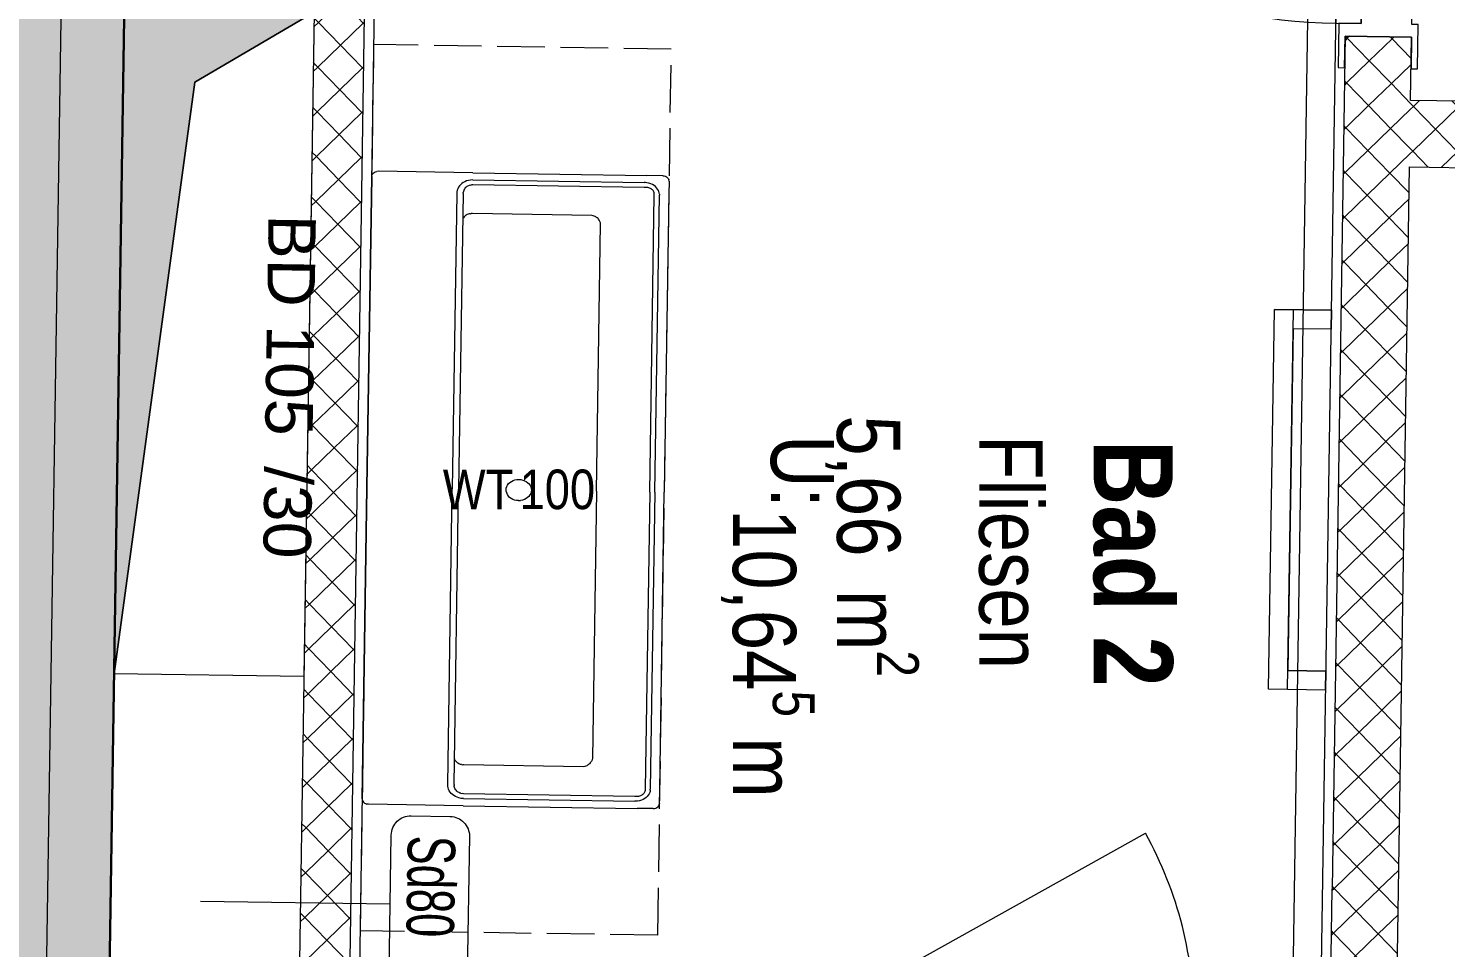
# Model space of a CAD drawing. Header units: metres. Extents: x -16782 to 57285, y -22997 to 18599.
# Drawn here: x -3548 to -1307, y -2298 to -846 of the extents above; entities that cross this region are included whole.
import ezdxf
from ezdxf.enums import TextEntityAlignment as Align

# ---------------------------------------------------------------- set-up
doc = ezdxf.new("R2010")
doc.units = ezdxf.units.M
doc.header["$MEASUREMENT"] = 0
doc.linetypes.add('Strichlinie eng', pattern=[0.1, 0.075, -0.025])
for name, color, linetype in [('11__100 Achsraster', 7, 'Continuous'), ('120 Wand Innen tragend', 7, 'Continuous'), ('130 Wand Innen', 7, 'Continuous'), ('510 Moeblierung', 7, 'Continuous'), ('540 Sanitaer Fliesenlinie', 7, 'Continuous'), ('540 Sanitaer Text', 7, 'Continuous'), ('540 Sanitaereinrichtung', 7, 'Continuous'), ('810 Raumstempel', 7, 'Continuous'), ('870 Deckendurchbruchsymbol', 7, 'Continuous'), ('936 Beschriftung Aufbauten', 7, 'Continuous'), ('Neubau_130 Wand Innen', 7, 'Continuous')]:
    doc.layers.add(name, color=color, linetype=linetype)
doc.styles.add('ERSTELLTER_STIL_1', font='ARIALN.TTF')
doc.styles.add('ERSTELLTER_STIL_2', font='arial.ttf')
doc.styles.add('ERSTELLTER_STIL_3', font='ARIALNB.TTF')
doc.styles.add('ERSTELLTER_STIL_4', font='arialbd.ttf')
doc.styles.add('ERSTELLTER_STIL_7', font='ARIALN.TTF', dxfattribs={"width": 0.8})
doc.linetypes.add('Grenze Bezirk', pattern='A,0,[2,22HAUS116_408 STG1 _ 1.Stock_IndexB_2026-08-161.Shx,S=0.001587,R=0,X=0,Y=0],-0.25,0', length=0.25)
pattern_1 = [(224.1212, (0, 0), (-0.03480892, 0.03589344), [0.05, 0]), (314.1212, (0, 0), (0.03589344, 0.03480892), [0.05, 0])]
pattern_2 = [(314.1212, (0, 0), (0.03589344, 0.03480892), [0.05, 0]), (44.1212, (0, 0), (-0.03480892, 0.03589344), [0.05, 0])]

# ---------------------------------------------------------------- blocks, each defined once
blk = doc.blocks.new('Heizkörper 3 27_6')
at = {"layer": '540 Sanitaereinrichtung', "color": 7, "linetype": 'Continuous', "lineweight": 13}
for p, q in [((0, 0.09), (0, 0)), ((0, 0.09), (0.03, 0.09)), ((0.03, 0.09), (0.03, 0.03)), ((0.57, 0.09), (0.57, 0.03)), ((0.57, 0.09), (0.6, 0.09)), ((0.6, 0.09), (0.6, 0)), ((0, 0.03), (0.6, 0.03)), ((0, 0), (0.6, 0))]:
    blk.add_line(p, q, dxfattribs=at)
at = {"layer": '540 Sanitaereinrichtung', "color": 7, "linetype": 'Continuous', "lineweight": 13, "flags": 128}
blk.add_lwpolyline([(0, 0.09), (0, 0), (0.6, 0), (0.6, 0.09), (0.57, 0.09), (0.57, 0.03), (0.03, 0.03), (0.03, 0.09)], close=True, dxfattribs=at)
blk = doc.blocks.new('Unterschrank Mehrfach-Schublade 24[148]_1', base_point=(-6.5465, 9.4943))
at = {"layer": '510 Moeblierung', "color": 253, "linetype": 'Strichlinie eng', "lineweight": 9, "true_color": 0x9f9f9f}
for p, q in [((-7.0164, 9.5015), (-6.995, 10.9014)), ((-6.525, 10.8942), (-6.995, 10.9014)), ((-6.5465, 9.4943), (-6.525, 10.8942)), ((-6.5465, 9.4943), (-7.0164, 9.5015))]:
    blk.add_line(p, q, dxfattribs=at)
blk = doc.blocks.new('Bad 2_025_26_1', base_point=(-6.1917, 10.1003))
at = {"layer": '810 Raumstempel', "color": 7, "lineweight": 13, "char_height": 0.1, "attachment_point": 1, "rotation": 270, "style": 'ERSTELLTER_STIL_1'}
for s, insert in [('\\A1;{\\pql;\\pt0,0.05;\\fArial Narrow|b0|i0|c0|p0;\\W1.000000;5,66\\fArial Narrow|b0|i0|c0|p0;\\W1.000000;\\A1{\\H.66x;\\S^  ;}\\fArial Narrow|b0|i0|c0|p0;\\W1.000000; m\\fArial Narrow|b0|i0|c0|p0;\\W1.000000;\\A1{\\H.66x;\\S2^  ;}}', (-6.1338, 10.3157)), ('\\A1;{\\pql;\\pt0,0.05;\\fArial Narrow|b0|i0|c0|p0;\\W1.000000;10,64\\fArial Narrow|b0|i0|c0|p0;\\W1.000000;\\A1{\\H.66x;\\S5^  ;}\\fArial Narrow|b0|i0|c0|p0;\\W1.000000; m\\fArial Narrow|b0|i0|c0|p0;\\W1.000000;\\A1{\\H.66x;\\S^  ;}}', (-6.2985, 10.1678))]:
    blk.add_mtext(s, dxfattribs=dict(at, insert=insert))
at = {"layer": '810 Raumstempel', "color": 7, "lineweight": 13}
for tag, height, style, p in [('DUMMY_892', 0.1, 'ERSTELLTER_STIL_1', (-6.1029, 10.3157)), ('DUMMY_891', 0.1, 'ERSTELLTER_STIL_1', (-5.9382, 10.3157)), ('perimeterCode', 0.1, 'ERSTELLTER_STIL_1', (-6.2676, 10.2844)), ('stFloorCovering', 0.1, 'ERSTELLTER_STIL_1', (-5.9382, 10.2844)), ('ROOM_NAME', 0.125, 'ERSTELLTER_STIL_3', (-5.7323, 10.277)), ('DUMMY_890', 0.125, 'ERSTELLTER_STIL_3', (-5.7323, 9.9217))]:
    blk.add_attdef(tag, text='', height=height, rotation=270, dxfattribs=dict(at, style=style)).set_placement(p, align=Align.TOP_LEFT)
blk = doc.blocks.new('Wand_36_1', base_point=(-7.453, 13.3458))
at = {"layer": '120 Wand Innen tragend', "linetype": 'Continuous', "lineweight": 0, "true_color": 0x000000}
h = blk.add_hatch(dxfattribs=at)
h.set_pattern_fill('BETON__BEWEHRT_SN46_0001', color=18, style=0, pattern_type=2)
h.set_pattern_definition([(45, (0, 0), (-0.04596194, 0.04596194), [0.0195, -0.013]), (45, (-0.02298, 0.02298), (-0.04596194, 0.04596194), [0.065, 0])])
h.paths.add_polyline_path([(-7.5054, 13.2466), (-7.5555, 13.1823), (-7.7572, 0.0305), (-7.5572, 0.0305), (-7.3545, 13.2442)])
at = {"layer": '120 Wand Innen tragend', "color": 7, "linetype": 'Continuous', "lineweight": 30, "flags": 128}
blk.add_lwpolyline([(-7.5572, 0.0305), (-7.3545, 13.2442)], dxfattribs=at)
blk = doc.blocks.new('Zargentür 1-Fl 27_7')
at = {"layer": 'Neubau_130 Wand Innen', "color": 7, "linetype": 'Continuous', "lineweight": 13}
for p, q in [((0.47, 0.015), (0.47, 0.955)), ((-0.47, 0.01), (-0.54, 0.01)), ((-0.54, 0.01), (-0.54, 0)), ((-0.54, 0), (-0.49, 0)), ((-0.49, 0), (-0.49, -0.105)), ((-0.49, 0), (-0.49, -0.105)), ((-0.49, 0), (-0.49, -0.105)), ((-0.47, 0.015), (-0.47, -0.025)), ((0.47, 0.015), (-0.47, 0.015)), ((-0.47, -0.025), (-0.47, 0.01)), ((0.47, -0.025), (0.47, 0.015)), ((0.47, -0.025), (0.47, 0.01)), ((0.47, 0.01), (0.54, 0.01)), ((0.54, 0), (0.49, 0)), ((0.49, 0), (0.49, -0.105)), ((0.49, 0), (0.49, -0.105)), ((0.49, 0), (0.49, -0.105)), ((0.54, 0.01), (0.54, 0)), ((-0.45, -0.025), (-0.47, -0.025)), ((-0.47, -0.025), (0.47, -0.025)), ((-0.45, -0.105), (-0.45, -0.025)), ((0.45, -0.105), (0.45, -0.025)), ((0.45, -0.025), (0.47, -0.025)), ((-0.49, -0.105), (-0.54, -0.105)), ((-0.54, -0.105), (-0.54, -0.115)), ((-0.47, -0.115), (-0.47, -0.105)), ((-0.47, -0.105), (-0.45, -0.105)), ((0.47, -0.105), (0.45, -0.105)), ((0.47, -0.115), (0.47, -0.105)), ((0.49, -0.105), (0.54, -0.105)), ((0.54, -0.105), (0.54, -0.115)), ((-0.54, -0.115), (-0.47, -0.115)), ((0.54, -0.115), (0.47, -0.115))]:
    blk.add_line(p, q, dxfattribs=at)
blk.add_arc((0.47, 0.015), 0.94, 90, 180, dxfattribs=at)
blk = doc.blocks.new('T Marker AUT 27_4')
at = {"layer": 'Neubau_130 Wand Innen', "color": 7, "linetype": 'Continuous', "lineweight": 13}
blk.add_line((0, 0.4882), (0, -0.155), dxfattribs=at)
at = {"layer": 'Neubau_130 Wand Innen', "color": 7, "lineweight": 13, "style": 'ERSTELLTER_STIL_1'}
for tag, height, rotation, p in [('AC_WIDO_ID', 0.075, 90.8788, (0.0534, 0.5159)), ('widthPrefix1st20_0', 0.075, 90, (-0.0029, 0.148)), ('widthPrefix1st20_1', 0.075, 90, (0.13, 0.148)), ('DUMMY_269', 0.05, 90, (0.08, 0.3808)), ('DUMMY_268', 0.05, 90, (-0.0529, 0.3325))]:
    blk.add_attdef(tag, text='', height=height, rotation=rotation, dxfattribs=at).set_placement(p, align=Align.BOTTOM_LEFT)
blk = doc.blocks.new('Wand_58_1', base_point=(-4.1317, 10.7945))
at = {"layer": 'Neubau_130 Wand Innen', "linetype": 'Continuous', "lineweight": 13, "true_color": 0xa7a7a7}
h = blk.add_hatch(dxfattribs=at)
h.set_pattern_fill('GIPSKARTONWAND_0001', color=253, style=0, pattern_type=2)
h.set_pattern_definition(pattern_1)
h.paths.add_polyline_path([(-5.3565, 10.8133), (-5.3582, 10.7083), (-5.2332, 10.7064), (-5.2316, 10.8114)])
h = blk.add_hatch(dxfattribs=at)
h.set_pattern_fill('GIPSKARTONWAND_0001', color=253, style=0, pattern_type=2)
h.set_pattern_definition(pattern_1)
h.paths.add_polyline_path([(-4.2517, 10.7964), (-4.2533, 10.6914), (-4.1333, 10.6895), (-4.1317, 10.7945)])
at = {"layer": 'Neubau_130 Wand Innen', "color": 7, "linetype": 'Continuous', "lineweight": 13}
for p, q in [((-5.2332, 10.7064), (-5.2316, 10.8114)), ((-4.2533, 10.6914), (-4.2517, 10.7964))]:
    blk.add_line(p, q, dxfattribs=at)
at = {"layer": 'Neubau_130 Wand Innen', "color": 7, "linetype": 'Continuous', "lineweight": 13, "flags": 128}
for points in [[(-5.2316, 10.8114), (-5.3565, 10.8133)], [(-4.1317, 10.7945), (-4.2517, 10.7964)], [(-5.3582, 10.7083), (-5.2332, 10.7064)], [(-4.2533, 10.6914), (-4.1333, 10.6895)]]:
    blk.add_lwpolyline(points, dxfattribs=at)
at = {"layer": 'Neubau_130 Wand Innen', "color": 7, "lineweight": 13}
ref = blk.add_blockref('T Marker AUT 27_4', (-4.7432, 10.6989), dxfattribs=dict(at, rotation=179.1211930973006))
ref.add_attrib('widthPrefix1st20', 'DL90', dxfattribs={"color": 7, "lineweight": 13, "height": 0.075, "rotation": 269.1212, "style": 'ERSTELLTER_STIL_1'}).set_placement((-4.7422, 10.5968), align=Align.BOTTOM_LEFT)
ref.add_attrib('widthPrefix1st20_1', 'DL210', dxfattribs={"color": 7, "lineweight": 13, "height": 0.075, "rotation": 269.1212, "style": 'ERSTELLTER_STIL_1'}).set_placement((-4.8751, 10.5989), align=Align.BOTTOM_LEFT)
ref.add_attrib('AC_WIDO_ID', 'GL', dxfattribs={"color": 7, "lineweight": 13, "height": 0.075, "rotation": 270, "style": 'ERSTELLTER_STIL_1'}).set_placement((-4.8042, 10.2299), align=Align.BOTTOM_LEFT)
at = {"layer": 'Neubau_130 Wand Innen', "color": 7, "linetype": 'Continuous', "lineweight": 13, "rotation": 179.1211930973006}
blk.add_blockref('Zargentür 1-Fl 27_7', (-4.7432, 10.6989), dxfattribs=at)
blk = doc.blocks.new('Wand_71_1', base_point=(-7.0896, 10.9528))
at = {"layer": '130 Wand Innen', "linetype": 'Continuous', "lineweight": 13, "true_color": 0xa7a7a7}
h = blk.add_hatch(dxfattribs=at)
h.set_pattern_fill('GIPSKARTONWAND_0001', color=253, style=0, pattern_type=2)
h.set_pattern_definition(pattern_2)
h.paths.add_polyline_path([(-7.0886, 11.0178), (-7.0896, 10.9528), (-7.0086, 11.0166)])
h = blk.add_hatch(dxfattribs=at)
h.set_pattern_fill('GIPSKARTONWAND_0001', color=253, style=0, pattern_type=2)
h.set_pattern_definition(pattern_2)
h.paths.add_polyline_path([(-7.0896, 10.9528), (-7.0096, 10.9516), (-7.0086, 11.0166)])
h = blk.add_hatch(dxfattribs=at)
h.set_pattern_fill('GIPSKARTONWAND_0001', color=253, style=0, pattern_type=2)
h.set_pattern_definition(pattern_2)
h.paths.add_polyline_path([(-7.0326, 9.4518), (-7.0096, 10.9516), (-7.0896, 10.9528), (-7.1126, 9.453)])
h = blk.add_hatch(dxfattribs=at)
h.set_pattern_fill('GIPSKARTONWAND_0001', color=253, style=0, pattern_type=2)
h.set_pattern_definition(pattern_2)
h.paths.add_polyline_path([(-7.1136, 9.388), (-7.0336, 9.3868), (-7.1126, 9.453)])
h = blk.add_hatch(dxfattribs=at)
h.set_pattern_fill('GIPSKARTONWAND_0001', color=253, style=0, pattern_type=2)
h.set_pattern_definition(pattern_2)
h.paths.add_polyline_path([(-7.0326, 9.4518), (-7.1126, 9.453), (-7.0336, 9.3868)])
at = {"layer": '130 Wand Innen', "color": 7, "linetype": 'Continuous', "lineweight": 13, "flags": 128}
for points in [[(-7.0086, 11.0166), (-7.0886, 11.0178)], [(-7.0336, 9.3868), (-7.0086, 11.0166)], [(-7.0896, 10.9528), (-7.1126, 9.453)], [(-7.0336, 9.3868), (-7.1136, 9.388)]]:
    blk.add_lwpolyline(points, dxfattribs=at)
blk = doc.blocks.new('Wand_140_1', base_point=(-5.4957, 8.5866))
at = {"layer": '130 Wand Innen', "linetype": 'Continuous', "lineweight": 13, "true_color": 0xa7a7a7}
h = blk.add_hatch(dxfattribs=at)
h.set_pattern_fill('GIPSKARTONWAND_0001', color=253, style=0, pattern_type=2)
h.set_pattern_definition([(134.1212, (0, 0), (0.03589344, 0.03480892), [0.05, 0]), (224.1212, (0, 0), (-0.03480892, 0.03589344), [0.05, 0])])
h.paths.add_polyline_path([(-5.3907, 8.585), (-5.3757, 9.5664), (-5.4807, 9.568), (-5.4957, 8.5866)])
at = {"layer": '130 Wand Innen', "color": 7, "linetype": 'Continuous', "lineweight": 13, "flags": 128}
for points in [[(-5.4807, 9.568), (-5.4957, 8.5866)], [(-5.3907, 8.585), (-5.3757, 9.5664)]]:
    blk.add_lwpolyline(points, dxfattribs=at)
blk = doc.blocks.new('Zargentür 1-Fl 27_18')
at = {"layer": 'Neubau_130 Wand Innen', "color": 7, "linetype": 'Continuous', "lineweight": 13}
for p, q in [((0.42, 0.015), (0.42, 0.855)), ((-0.42, 0.01), (-0.49, 0.01)), ((-0.49, 0.01), (-0.49, 0)), ((-0.49, 0), (-0.44, 0)), ((-0.44, 0), (-0.44, -0.105)), ((-0.44, -0.105), (-0.44, 0)), ((-0.44, -0.105), (-0.44, 0)), ((-0.42, 0.015), (-0.42, -0.025)), ((0.42, 0.015), (-0.42, 0.015)), ((-0.42, -0.025), (-0.42, 0.01)), ((0.42, -0.025), (0.42, 0.015)), ((0.42, -0.025), (0.42, 0.01)), ((0.42, 0.01), (0.49, 0.01)), ((0.49, 0), (0.44, 0)), ((0.44, 0), (0.44, -0.105)), ((0.44, -0.105), (0.44, 0)), ((0.44, -0.105), (0.44, 0)), ((0.49, 0.01), (0.49, 0)), ((-0.4, -0.025), (-0.42, -0.025)), ((-0.42, -0.025), (0.42, -0.025)), ((-0.4, -0.105), (-0.4, -0.025)), ((0.4, -0.105), (0.4, -0.025)), ((0.4, -0.025), (0.42, -0.025)), ((-0.44, -0.105), (-0.49, -0.105)), ((-0.49, -0.105), (-0.49, -0.115)), ((-0.42, -0.115), (-0.42, -0.105)), ((-0.42, -0.105), (-0.4, -0.105)), ((0.42, -0.105), (0.4, -0.105)), ((0.42, -0.115), (0.42, -0.105)), ((0.44, -0.105), (0.49, -0.105)), ((0.49, -0.105), (0.49, -0.115)), ((-0.49, -0.115), (-0.42, -0.115)), ((0.49, -0.115), (0.42, -0.115))]:
    blk.add_line(p, q, dxfattribs=at)
blk.add_arc((0.42, 0.015), 0.84, 90, 180, dxfattribs=at)
blk = doc.blocks.new('Wand_141_1', base_point=(-5.4807, 9.568))
at = {"layer": '130 Wand Innen', "linetype": 'Continuous', "lineweight": 13, "true_color": 0xa7a7a7}
h = blk.add_hatch(dxfattribs=at)
h.set_pattern_fill('GIPSKARTONWAND_0001', color=253, style=0, pattern_type=2)
h.set_pattern_definition([(134.1212, (0, 0), (0.03589344, 0.03480892), [0.05, 0]), (224.1212, (0, 0), (-0.03480892, 0.03589344), [0.05, 0])])
h.paths.add_polyline_path([(-5.4807, 9.568), (-5.3757, 9.5664), (-5.355, 10.9133), (-5.46, 10.9149)])
at = {"layer": '130 Wand Innen', "color": 7, "linetype": 'Continuous', "lineweight": 13}
blk.add_line((-5.355, 10.9133), (-5.46, 10.9149), dxfattribs=at)
at = {"layer": '130 Wand Innen', "color": 7, "linetype": 'Continuous', "lineweight": 13, "flags": 128}
for points in [[(-5.46, 10.9149), (-5.4807, 9.568)], [(-5.3565, 10.8133), (-5.355, 10.9133)], [(-5.3757, 9.5664), (-5.3582, 10.7083)]]:
    blk.add_lwpolyline(points, dxfattribs=at)
at = {"layer": 'Neubau_130 Wand Innen', "color": 7, "linetype": 'Continuous', "lineweight": 13, "rotation": 89.12119309730066}
blk.add_blockref('Zargentür 1-Fl 27_18', (-5.4533, 11.3549), dxfattribs=at)
blk = doc.blocks.new('Dusche variabel Glorit 2021_7')
at = {"layer": '540 Sanitaereinrichtung', "color": 7, "linetype": 'Continuous', "lineweight": 25}
for p, q in [((0, 0), (0.9, 0)), ((0, -1.67), (0, 0)), ((0.9, -0.864), (0.9, 0)), ((0.9, -1.67), (0.9, -1.47)), ((0, -1.67), (0.9, -1.67))]:
    blk.add_line(p, q, dxfattribs=at)
at = {"layer": '540 Sanitaereinrichtung', "color": 7, "linetype": 'Continuous', "lineweight": 13}
for p, q in [((0.1, -0.04), (0.8, -0.04)), ((0.1, -0.1), (0.1, -0.04)), ((0.8, -0.04), (0.8, -0.1)), ((0.8, -0.1), (0.1, -0.1)), ((0.9, -0.864), (1.203, -1.3888))]:
    blk.add_line(p, q, dxfattribs=at)
at = {"layer": '540 Sanitaereinrichtung', "color": 7, "linetype": 'Strichlinie eng', "lineweight": 13}
for p, q in [((0.255, -0.14), (0.645, -0.14)), ((0.255, -0.33), (0.255, -0.14)), ((0.645, -0.14), (0.645, -0.33)), ((0.645, -0.33), (0.255, -0.33))]:
    blk.add_line(p, q, dxfattribs=at)
at = {"layer": '540 Sanitaereinrichtung', "color": 7, "linetype": 'Continuous', "lineweight": 13}
blk.add_arc((0.9, -0.864), 0.606, 270, 300, dxfattribs=at)
blk = doc.blocks.new('Etikett_23_1', base_point=(-6.7712, 10.1978))
at = {"layer": '540 Sanitaer Text', "color": 7, "lineweight": 13, "insert": (-6.7649, 10.23), "char_height": 0.0625, "attachment_point": 1, "style": 'ERSTELLTER_STIL_1'}
blk.add_mtext('\\A1;{\\pql;\\pt0,1;\\fArial Narrow|b0|i0|c0|p0;\\W1.000000;100\\fArial Narrow|b0|i0|c0|p0;\\W1.000000;\\A1{\\H.66x;\\S^  ;}\\fArial Narrow|b0|i0|c0|p0;\\W1.000000;\\fArial Narrow|b0|i0|c0|p0;\\W1.000000;\\A1{\\H.66x;\\S^  ;}\\fArial Narrow|b0|i0|c0|p0;\\W1.000000;\\fArial Narrow|b0|i0|c0|p0;\\W1.000000;\\fArial Narrow|b0|i0|c0|p0;\\W1.000000;\\fArial Narrow|b0|i0|c0|p0;\\W1.000000;\\fArial Narrow|b0|i0|c0|p0;\\W1.000000;\\fArial Narrow|b0|i0|c0|p0;\\W1.000000;\\fArial Narrow|b0|i0|c0|p0;\\W1.000000;\\A1{\\H.66x;\\S^  ;}\\fArial Narrow|b0|i0|c0|p0;\\W1.000000;\\fArial Narrow|b0|i0|c0|p0;\\W1.000000;\\A1{\\H.66x;\\S^  ;}\\fArial Narrow|b0|i0|c0|p0;\\W1.000000;\\fArial Narrow|b0|i0|c0|p0;\\W1.000000;\\fArial Narrow|b0|i0|c0|p0;\\W1.000000;\\fArial Narrow|b0|i0|c0|p0;\\W1.000000;\\fArial Narrow|b0|i0|c0|p0;\\W1.000000;\\fArial Narrow|b0|i0|c0|p0;\\W1.000000;\\fArial Narrow|b0|i0|c0|p0;\\W1.000000;\\A1{\\H.66x;\\S^  ;}\\fArial Narrow|b0|i0|c0|p0;\\W1.000000;\\fArial Narrow|b0|i0|c0|p0;\\W1.000000;\\A1{\\H.66x;\\S^  ;}\\fArial Narrow|b0|i0|c0|p0;\\W1.000000;\\fArial Narrow|b0|i0|c0|p0;\\W1.000000;\\fArial Narrow|b0|i0|c0|p0;\\W1.000000;\\fArial Narrow|b0|i0|c0|p0;\\W1.000000;\\fArial Narrow|b0|i0|c0|p0;\\W1.000000;\\fArial Narrow|b0|i0|c0|p0;\\W1.000000;\\fArial Narrow|b0|i0|c0|p0;\\W1.000000;\\A1{\\H.66x;\\S^  ;}\\fArial Narrow|b0|i0|c0|p0;\\W1.000000;\\fArial Narrow|b0|i0|c0|p0;\\W1.000000;\\A1{\\H.66x;\\S^  ;}\\fArial Narrow|b0|i0|c0|p0;\\W1.000000;\\fArial Narrow|b0|i0|c0|p0;\\W1.000000;\\fArial Narrow|b0|i0|c0|p0;\\W1.000000;\\fArial Narrow|b0|i0|c0|p0;\\W1.000000;\\fArial Narrow|b0|i0|c0|p0;\\W1.000000;\\fArial Narrow|b0|i0|c0|p0;\\W1.000000;\\fArial Narrow|b0|i0|c0|p0;\\W1.000000;\\A1{\\H.66x;\\S^  ;}\\fArial Narrow|b0|i0|c0|p0;\\W1.000000;\\fArial Narrow|b0|i0|c0|p0;\\W1.000000;\\A1{\\H.66x;\\S^  ;}\\fArial Narrow|b0|i0|c0|p0;\\W1.000000;\\fArial Narrow|b0|i0|c0|p0;\\W1.000000;\\fArial Narrow|b0|i0|c0|p0;\\W1.000000;\\fArial Narrow|b0|i0|c0|p0;\\W1.000000;\\fArial Narrow|b0|i0|c0|p0;\\W1.000000;\\fArial Narrow|b0|i0|c0|p0;\\W1.000000;\\fArial Narrow|b0|i0|c0|p0;\\W1.000000;\\A1{\\H.66x;\\S^  ;}\\fArial Narrow|b0|i0|c0|p0;\\W1.000000;}', dxfattribs=at)
at = {"layer": '540 Sanitaer Text', "color": 7, "lineweight": 13, "style": 'ERSTELLTER_STIL_1'}
blk.add_attdef('sDescriptionDimension', text='', height=0.0625, dxfattribs=at).set_placement((-6.8861, 10.2298), align=Align.TOP_LEFT)
blk = doc.blocks.new('Bodendurchbruch Symbol 27[235]_1', base_point=(-7.4057, 9.9075))
at = {"layer": '870 Deckendurchbruchsymbol', "linetype": 'Continuous', "lineweight": 13, "true_color": 0xd40000}
blk.add_hatch(color=12, dxfattribs=at).paths.add_polyline_path([(-7.4057, 9.9075), (-7.2779, 10.8423), (-7.0896, 10.9528), (-7.3896, 10.9574)])
at = {"layer": '870 Deckendurchbruchsymbol', "color": 12, "linetype": 'Continuous', "lineweight": 13, "true_color": 0xd40000, "flags": 128}
for points in [[(-7.4057, 9.9075), (-7.3896, 10.9574), (-7.0896, 10.9528), (-7.2779, 10.8423)], [(-7.2779, 10.8423), (-7.0896, 10.9528), (-7.1057, 9.9029), (-7.4057, 9.9075)]]:
    blk.add_lwpolyline(points, close=True, dxfattribs=at)
at = {"layer": '870 Deckendurchbruchsymbol', "color": 12, "lineweight": 13, "true_color": 0xcc0000, "insert": (-7.188, 10.3428), "char_height": 0.075, "attachment_point": 8, "rotation": 269.1212, "style": 'ERSTELLTER_STIL_2'}
blk.add_mtext('\\A1;{\\pqc;\\pt0;\\fArial|b0|i0|c0|p0;\\W1.000000;BD 105\\fArial|b0|i0|c0|p0;\\W1.000000;\\A1{\\H.66x;\\S^  ;}\\fArial|b0|i0|c0|p0;\\W1.000000; /30\\fArial|b0|i0|c0|p0;\\W1.000000;\\A1{\\H.66x;\\S^  ;}\\fArial|b0|i0|c0|p0;\\W1.000000;\\fArial|b0|i0|c0|p0;\\W1.000000;\\A1{\\H.66x;\\S^  ;}}', dxfattribs=at)
blk = doc.blocks.new('Standard-Rastermarker_10')
at = {"layer": '11__100 Achsraster', "color": 8, "linetype": 'Grenze Bezirk', "lineweight": 5}
blk.add_line((1, 0), (21.1271, 0), dxfattribs=at)
at = {"layer": '11__100 Achsraster', "color": 8, "lineweight": 5, "style": 'ERSTELLTER_STIL_4'}
blk.add_attdef('AC_MarkerText_1', text='', height=0.2, rotation=0.8788, dxfattribs=at).set_placement((22.3749, 0.1), align=Align.TOP_CENTER)
blk = doc.blocks.new('Standard-Rastermarker_19')
at = {"layer": '11__100 Achsraster', "color": 8, "linetype": 'Grenze Bezirk', "lineweight": 5}
blk.add_line((1, 0), (22.8216, 0), dxfattribs=at)
at = {"layer": '11__100 Achsraster', "color": 8, "lineweight": 5, "style": 'ERSTELLTER_STIL_4'}
blk.add_attdef('AC_MarkerText_1', text='', height=0.2, rotation=0.8788, dxfattribs=at).set_placement((24.0694, 0.1), align=Align.TOP_CENTER)
blk = doc.blocks.new('Villeroy_Boch-Memento_Washbasin-3D_9')
at = {"layer": '540 Sanitaereinrichtung', "color": 7, "linetype": 'Continuous', "lineweight": 13}
for p, q in [((-0.0004, 1.1889), (-0.0002, 1.1912)), ((-0.0004, 1.1889), (-0.0004, 0.5989)), ((-0.0003, 0.5989), (-0.0004, 1.1889)), ((-0.0002, 1.1912), (0.0006, 1.1933)), ((0.0006, 1.1933), (0.0018, 1.1952)), ((0.0018, 1.1952), (0.0033, 1.1968)), ((0.0033, 1.1968), (0.0052, 1.1979)), ((0.0052, 1.1979), (0.0074, 1.1987)), ((0.0096, 1.1989), (0.0074, 1.1987)), ((0.1596, 1.1989), (0.0096, 1.1989)), ((0.1596, 1.1989), (0.4346, 1.1989)), ((0.4596, 1.1989), (0.4346, 1.1989)), ((0.4596, 1.1989), (0.4618, 1.1987)), ((0.4618, 1.1987), (0.4639, 1.1979)), ((0.4639, 1.1979), (0.4658, 1.1968)), ((0.4658, 1.1968), (0.4674, 1.1952)), ((0.4674, 1.1952), (0.4686, 1.1933)), ((0.4686, 1.1933), (0.4693, 1.1912)), ((0.4696, 1.1889), (0.4693, 1.1912)), ((0.4696, 1.1889), (0.4696, 1.1639)), ((0.1352, 1.1653), (0.1347, 1.1623)), ((0.1361, 1.1682), (0.1352, 1.1653)), ((0.1372, 1.1709), (0.1361, 1.1682)), ((0.1386, 1.1735), (0.1372, 1.1709)), ((0.1403, 1.1759), (0.1386, 1.1735)), ((0.1423, 1.1781), (0.1403, 1.1759)), ((0.1445, 1.1801), (0.1423, 1.1781)), ((0.147, 1.1818), (0.1445, 1.1801)), ((0.1454, 1.1649), (0.145, 1.1631)), ((0.1461, 1.1667), (0.1454, 1.1649)), ((0.1469, 1.1684), (0.1461, 1.1667)), ((0.1478, 1.1699), (0.1469, 1.1684)), ((0.1497, 1.1832), (0.147, 1.1818)), ((0.149, 1.1714), (0.1478, 1.1699)), ((0.1503, 1.1727), (0.149, 1.1714)), ((0.1525, 1.1843), (0.1497, 1.1832)), ((0.1514, 1.1736), (0.1503, 1.1727)), ((0.1526, 1.1743), (0.1514, 1.1736)), ((0.156, 1.1851), (0.1525, 1.1843)), ((0.1539, 1.175), (0.1526, 1.1743)), ((0.1552, 1.1755), (0.1539, 1.175)), ((0.1552, 1.1755), (0.1573, 1.1761)), ((0.1595, 1.1853), (0.156, 1.1851)), ((0.1596, 1.1763), (0.1573, 1.1761)), ((0.1596, 1.1853), (0.1595, 1.1853)), ((0.1596, 1.1853), (0.4306, 1.1853)), ((0.4306, 1.1763), (0.1596, 1.1763)), ((0.4326, 1.1853), (0.4306, 1.1853)), ((0.4333, 1.1764), (0.4306, 1.1763)), ((0.4346, 1.185), (0.4326, 1.1853)), ((0.4343, 1.1764), (0.4333, 1.1764)), ((0.4361, 1.1761), (0.4343, 1.1764)), ((0.4379, 1.1843), (0.4346, 1.185)), ((0.4378, 1.1757), (0.4361, 1.1761)), ((0.4392, 1.1751), (0.4378, 1.1757)), ((0.4411, 1.1831), (0.4379, 1.1843)), ((0.4405, 1.1744), (0.4392, 1.1751)), ((0.4417, 1.1736), (0.4405, 1.1744)), ((0.4438, 1.1817), (0.4411, 1.1831)), ((0.4428, 1.1727), (0.4417, 1.1736)), ((0.4438, 1.1716), (0.4428, 1.1727)), ((0.4462, 1.1801), (0.4438, 1.1817)), ((0.4446, 1.1705), (0.4438, 1.1716)), ((0.4454, 1.1692), (0.4446, 1.1705)), ((0.4459, 1.1679), (0.4454, 1.1692)), ((0.4463, 1.1665), (0.4459, 1.1679)), ((0.4484, 1.1781), (0.4462, 1.1801)), ((0.4466, 1.165), (0.4463, 1.1665)), ((0.4467, 1.1633), (0.4466, 1.165)), ((0.4502, 1.1759), (0.4484, 1.1781)), ((0.4518, 1.1734), (0.4502, 1.1759)), ((0.4531, 1.1708), (0.4518, 1.1734)), ((0.4539, 1.1686), (0.4531, 1.1708)), ((0.4544, 1.1663), (0.4539, 1.1686)), ((0.4547, 1.1639), (0.4544, 1.1663)), ((0.1347, 1.1623), (0.1346, 1.1593)), ((0.1346, 1.1593), (0.1346, 0.5989)), ((0.1446, 1.1593), (0.1447, 1.1612)), ((0.1446, 1.1593), (0.1446, 0.5989)), ((0.145, 1.1631), (0.1447, 1.1612)), ((0.4466, 1.1619), (0.4467, 1.1633)), ((0.4466, 0.5989), (0.4466, 1.1619)), ((0.4547, 1.1639), (0.4548, 1.1619)), ((0.4548, 0.5989), (0.4548, 1.1619)), ((0.4696, 1.1639), (0.4696, 0.5989)), ((0.1529, 1.1202), (0.1515, 1.1195)), ((0.1544, 1.1208), (0.1529, 1.1202)), ((0.156, 1.1212), (0.1544, 1.1208)), ((0.156, 1.1212), (0.1578, 1.1215)), ((0.1596, 1.1216), (0.1578, 1.1215)), ((0.3486, 1.1216), (0.1596, 1.1216)), ((0.3505, 1.1211), (0.3486, 1.1216)), ((0.3524, 1.1203), (0.3505, 1.1211)), ((0.3537, 1.1196), (0.3524, 1.1203)), ((0.1447, 1.1098), (0.1446, 1.1086)), ((0.1449, 1.1111), (0.1447, 1.1098)), ((0.1452, 1.1123), (0.1449, 1.1111)), ((0.1458, 1.1135), (0.1452, 1.1123)), ((0.1466, 1.115), (0.1458, 1.1135)), ((0.1476, 1.1163), (0.1466, 1.115)), ((0.1488, 1.1175), (0.1476, 1.1163)), ((0.1501, 1.1186), (0.1488, 1.1175)), ((0.1515, 1.1195), (0.1501, 1.1186)), ((0.3549, 1.1188), (0.3537, 1.1196)), ((0.3561, 1.1179), (0.3549, 1.1188)), ((0.3572, 1.1168), (0.3561, 1.1179)), ((0.3583, 1.1156), (0.3572, 1.1168)), ((0.3593, 1.1143), (0.3583, 1.1156)), ((0.3602, 1.1129), (0.3593, 1.1143)), ((0.3609, 1.1115), (0.3602, 1.1129)), ((0.3615, 1.1102), (0.3609, 1.1115)), ((0.362, 1.1088), (0.3615, 1.1102)), ((0.3623, 1.1074), (0.362, 1.1088)), ((0.3625, 1.1061), (0.3623, 1.1074)), ((0.3626, 1.1059), (0.3625, 1.1061)), ((0.3626, 0.5989), (0.3626, 1.1059)), ((0.2198, 0.6021), (0.2206, 0.6051)), ((0.2218, 0.608), (0.2206, 0.6051)), ((0.2234, 0.6107), (0.2218, 0.608)), ((0.2254, 0.6131), (0.2234, 0.6107)), ((0.2278, 0.6151), (0.2254, 0.6131)), ((0.2305, 0.6168), (0.2278, 0.6151)), ((0.2334, 0.618), (0.2305, 0.6168)), ((0.2365, 0.6187), (0.2334, 0.618)), ((0.2396, 0.6189), (0.2365, 0.6187)), ((0.2396, 0.6189), (0.2427, 0.6187)), ((0.2458, 0.618), (0.2427, 0.6187)), ((0.2487, 0.6168), (0.2458, 0.618)), ((0.2513, 0.6151), (0.2487, 0.6168)), ((0.2537, 0.6131), (0.2513, 0.6151)), ((0.2558, 0.6107), (0.2537, 0.6131)), ((0.2574, 0.608), (0.2558, 0.6107)), ((0.2586, 0.6051), (0.2574, 0.608)), ((0.2593, 0.6021), (0.2586, 0.6051)), ((-0.0004, 0.0089), (-0.0004, 0.5989)), ((-0.0003, 0.5989), (-0.0004, 0.0089)), ((0.1346, 0.0385), (0.1346, 0.5989)), ((0.1446, 0.0385), (0.1446, 0.5989)), ((0.2198, 0.6021), (0.2196, 0.5989)), ((0.2196, 0.5989), (0.2198, 0.5958)), ((0.2198, 0.5958), (0.2206, 0.5928)), ((0.2206, 0.5928), (0.2218, 0.5899)), ((0.2218, 0.5899), (0.2234, 0.5872)), ((0.2234, 0.5872), (0.2254, 0.5848)), ((0.2254, 0.5848), (0.2278, 0.5828)), ((0.2278, 0.5828), (0.2305, 0.5811)), ((0.2487, 0.5811), (0.2513, 0.5828)), ((0.2513, 0.5828), (0.2537, 0.5848)), ((0.2537, 0.5848), (0.2558, 0.5872)), ((0.2558, 0.5872), (0.2574, 0.5899)), ((0.2574, 0.5899), (0.2586, 0.5928)), ((0.2586, 0.5928), (0.2593, 0.5958)), ((0.2596, 0.5989), (0.2593, 0.6021)), ((0.2593, 0.5958), (0.2596, 0.5989)), ((0.3626, 0.5989), (0.3626, 0.0919)), ((0.4466, 0.5989), (0.4466, 0.0359)), ((0.4548, 0.5989), (0.4548, 0.0359)), ((0.4696, 0.0339), (0.4696, 0.5989)), ((0.2305, 0.5811), (0.2334, 0.5799)), ((0.2334, 0.5799), (0.2365, 0.5792)), ((0.2365, 0.5792), (0.2396, 0.5789)), ((0.2396, 0.5789), (0.2427, 0.5792)), ((0.2427, 0.5792), (0.2458, 0.5799)), ((0.2458, 0.5799), (0.2487, 0.5811)), ((0.3623, 0.0904), (0.362, 0.0891)), ((0.3625, 0.0918), (0.3623, 0.0904)), ((0.3626, 0.0919), (0.3625, 0.0918)), ((0.1447, 0.088), (0.1446, 0.0893)), ((0.1449, 0.0868), (0.1447, 0.088)), ((0.1452, 0.0855), (0.1449, 0.0868)), ((0.1458, 0.0843), (0.1452, 0.0855)), ((0.1466, 0.0829), (0.1458, 0.0843)), ((0.1476, 0.0816), (0.1466, 0.0829)), ((0.1488, 0.0803), (0.1476, 0.0816)), ((0.1501, 0.0792), (0.1488, 0.0803)), ((0.1515, 0.0784), (0.1501, 0.0792)), ((0.1529, 0.0776), (0.1515, 0.0784)), ((0.1544, 0.0771), (0.1529, 0.0776)), ((0.156, 0.0766), (0.1544, 0.0771)), ((0.156, 0.0766), (0.1578, 0.0764)), ((0.1596, 0.0763), (0.1578, 0.0764)), ((0.3486, 0.0763), (0.1596, 0.0763)), ((0.3505, 0.0768), (0.3486, 0.0763)), ((0.3524, 0.0776), (0.3505, 0.0768)), ((0.3537, 0.0783), (0.3524, 0.0776)), ((0.3549, 0.0791), (0.3537, 0.0783)), ((0.3561, 0.08), (0.3549, 0.0791)), ((0.3572, 0.081), (0.3561, 0.08)), ((0.3583, 0.0822), (0.3572, 0.081)), ((0.3593, 0.0835), (0.3583, 0.0822)), ((0.3602, 0.0849), (0.3593, 0.0835)), ((0.3609, 0.0864), (0.3602, 0.0849)), ((0.3615, 0.0877), (0.3609, 0.0864)), ((0.362, 0.0891), (0.3615, 0.0877)), ((0.1347, 0.0355), (0.1346, 0.0385)), ((0.1352, 0.0326), (0.1347, 0.0355)), ((0.1361, 0.0297), (0.1352, 0.0326)), ((0.1372, 0.0269), (0.1361, 0.0297)), ((0.1386, 0.0243), (0.1372, 0.0269)), ((0.1403, 0.0219), (0.1386, 0.0243)), ((0.1446, 0.0385), (0.1447, 0.0367)), ((0.145, 0.0348), (0.1447, 0.0367)), ((0.1454, 0.0329), (0.145, 0.0348)), ((0.1461, 0.0312), (0.1454, 0.0329)), ((0.1469, 0.0295), (0.1461, 0.0312)), ((0.1478, 0.0279), (0.1469, 0.0295)), ((0.149, 0.0265), (0.1478, 0.0279)), ((0.1503, 0.0252), (0.149, 0.0265)), ((0.1514, 0.0243), (0.1503, 0.0252)), ((0.1526, 0.0235), (0.1514, 0.0243)), ((0.1539, 0.0229), (0.1526, 0.0235)), ((0.1552, 0.0223), (0.1539, 0.0229)), ((0.4392, 0.0227), (0.4378, 0.0222)), ((0.4405, 0.0234), (0.4392, 0.0227)), ((0.4417, 0.0242), (0.4405, 0.0234)), ((0.4428, 0.0252), (0.4417, 0.0242)), ((0.4438, 0.0262), (0.4428, 0.0252)), ((0.4446, 0.0274), (0.4438, 0.0262)), ((0.4454, 0.0286), (0.4446, 0.0274)), ((0.4459, 0.03), (0.4454, 0.0286)), ((0.4463, 0.0314), (0.4459, 0.03)), ((0.4466, 0.0329), (0.4463, 0.0314)), ((0.4466, 0.0359), (0.4467, 0.0346)), ((0.4467, 0.0346), (0.4466, 0.0329)), ((0.4518, 0.0244), (0.4502, 0.022)), ((0.4531, 0.0271), (0.4518, 0.0244)), ((0.4539, 0.0293), (0.4531, 0.0271)), ((0.4544, 0.0316), (0.4539, 0.0293)), ((0.4547, 0.0339), (0.4544, 0.0316)), ((0.4547, 0.0339), (0.4548, 0.0359)), ((0.4696, 0.0089), (0.4696, 0.0339)), ((-0.0004, 0.0089), (-0.0002, 0.0067)), ((-0.0002, 0.0067), (0.0006, 0.0046)), ((0.0006, 0.0046), (0.0018, 0.0027)), ((0.0018, 0.0027), (0.0033, 0.0011)), ((0.0033, 0.0011), (0.0052, -0.0001)), ((0.1423, 0.0198), (0.1403, 0.0219)), ((0.1445, 0.0178), (0.1423, 0.0198)), ((0.147, 0.0161), (0.1445, 0.0178)), ((0.1497, 0.0147), (0.147, 0.0161)), ((0.1525, 0.0136), (0.1497, 0.0147)), ((0.156, 0.0128), (0.1525, 0.0136)), ((0.1552, 0.0223), (0.1573, 0.0218)), ((0.1595, 0.0125), (0.156, 0.0128)), ((0.1596, 0.0216), (0.1573, 0.0218)), ((0.1596, 0.0125), (0.1595, 0.0125)), ((0.4306, 0.0216), (0.1596, 0.0216)), ((0.1596, 0.0125), (0.4306, 0.0125)), ((0.4333, 0.0215), (0.4306, 0.0216)), ((0.4326, 0.0126), (0.4306, 0.0125)), ((0.4346, 0.0128), (0.4326, 0.0126)), ((0.4343, 0.0215), (0.4333, 0.0215)), ((0.4361, 0.0218), (0.4343, 0.0215)), ((0.4379, 0.0136), (0.4346, 0.0128)), ((0.4378, 0.0222), (0.4361, 0.0218)), ((0.4411, 0.0147), (0.4379, 0.0136)), ((0.4438, 0.0161), (0.4411, 0.0147)), ((0.4462, 0.0178), (0.4438, 0.0161)), ((0.4484, 0.0198), (0.4462, 0.0178)), ((0.4502, 0.022), (0.4484, 0.0198)), ((0.4639, -0.0001), (0.4658, 0.0011)), ((0.4658, 0.0011), (0.4674, 0.0027)), ((0.4674, 0.0027), (0.4686, 0.0046)), ((0.4686, 0.0046), (0.4693, 0.0067)), ((0.4696, 0.0089), (0.4693, 0.0067)), ((0.0052, -0.0001), (0.0074, -0.0008)), ((0.0096, -0.0011), (0.0074, -0.0008)), ((0.1596, -0.0011), (0.0096, -0.0011)), ((0.1596, -0.0011), (0.4346, -0.0011)), ((0.4596, -0.0011), (0.4346, -0.0011)), ((0.4596, -0.0011), (0.4618, -0.0008)), ((0.4618, -0.0008), (0.4639, -0.0001))]:
    blk.add_line(p, q, dxfattribs=at)
blk = doc.blocks.new('Etikett_138_1', base_point=(-7.2693, 9.5484))
at = {"layer": '936 Beschriftung Aufbauten', "color": 7, "linetype": 'Continuous', "lineweight": 13}
blk.add_line((-7.2693, 9.5484), (-6.9693, 9.5438), dxfattribs=at)
at = {"layer": '936 Beschriftung Aufbauten', "color": 7, "linetype": 'Continuous', "lineweight": 13, "flags": 128}
blk.add_lwpolyline([(-6.9676, 9.6527, -0.414214), (-6.9363, 9.6831), (-6.8745, 9.6821, -0.414214), (-6.8441, 9.6508), (-6.8475, 9.433, -0.414214), (-6.8788, 9.4026), (-6.9406, 9.4035, -0.414214), (-6.971, 9.4349)], format="xyb", close=True, dxfattribs=at)
at = {"layer": '936 Beschriftung Aufbauten', "color": 7, "lineweight": 13, "insert": (-6.8663, 9.6511), "char_height": 0.075, "attachment_point": 1, "rotation": 269.1212, "style": 'ERSTELLTER_STIL_7'}
blk.add_mtext('\\A1;{\\pqj;\\pt0,1;\\fArial Narrow|b0|i0|c0|p0;\\W0.800000;Sd80 \\fArial Narrow|b0|i0|c0|p0;\\W0.800000;\\A1{\\H.66x;\\S^  ;}\\fArial Narrow|b0|i0|c0|p0;\\W0.800000;\\fArial Narrow|b0|i0|c0|p0;\\W0.800000;\\A1{\\H.66x;\\S^  ;}\\fArial Narrow|b0|i0|c0|p0;\\W0.800000;\\fArial Narrow|b0|i0|c0|p0;\\W0.800000;\\fArial Narrow|b0|i0|c0|p0;\\W0.800000;\\fArial Narrow|b0|i0|c0|p0;\\W0.800000;\\fArial Narrow|b0|i0|c0|p0;\\W0.800000;\\fArial Narrow|b0|i0|c0|p0;\\W0.800000;\\fArial Narrow|b0|i0|c0|p0;\\W0.800000;\\fArial Narrow|b0|i0|c0|p0;\\W0.800000;\\fArial Narrow|b0|i0|c0|p0;\\W0.800000;\\fArial Narrow|b0|i0|c0|p0;\\W0.800000;\\fArial Narrow|b0|i0|c0|p0;\\W0.800000;\\fArial Narrow|b0|i0|c0|p0;\\W0.800000;\\fArial Narrow|b0|i0|c0|p0;\\W0.800000;\\fArial Narrow|b0|i0|c0|p0;\\W0.800000;\\fArial Narrow|b0|i0|c0|p0;\\W0.800000;\\fArial Narrow|b0|i0|c0|p0;\\W0.800000;\\fArial Narrow|b0|i0|c0|p0;\\W0.800000;\\fArial Narrow|b0|i0|c0|p0;\\W0.800000;\\fArial Narrow|b0|i0|c0|p0;\\W0.800000;\\fArial Narrow|b0|i0|c0|p0;\\W0.800000;\\fArial Narrow|b0|i0|c0|p0;\\W0.800000;\\fArial Narrow|b0|i0|c0|p0;\\W0.800000;\\fArial Narrow|b0|i0|c0|p0;\\W0.800000;\\fArial Narrow|b0|i0|c0|p0;\\W0.800000;\\fArial Narrow|b0|i0|c0|p0;\\W0.800000;\\fArial Narrow|b0|i0|c0|p0;\\W0.800000;\\fArial Narrow|b0|i0|c0|p0;\\W0.800000;\\fArial Narrow|b0|i0|c0|p0;\\W0.800000;\\fArial Narrow|b0|i0|c0|p0;\\W0.800000;\\fArial Narrow|b0|i0|c0|p0;\\W0.800000;\\fArial Narrow|b0|i0|c0|p0;\\W0.800000;\\fArial Narrow|b0|i0|c0|p0;\\W0.800000;\\fArial Narrow|b0|i0|c0|p0;\\W0.800000;\\fArial Narrow|b0|i0|c0|p0;\\W0.800000;\\fArial Narrow|b0|i0|c0|p0;\\W0.800000;\\fArial Narrow|b0|i0|c0|p0;\\W0.800000;\\fArial Narrow|b0|i0|c0|p0;\\W0.800000;\\fArial Narrow|b0|i0|c0|p0;\\W0.800000;\\fArial Narrow|b0|i0|c0|p0;\\W0.800000;\\fArial Narrow|b0|i0|c0|p0;\\W0.800000;\\fArial Narrow|b0|i0|c0|p0;\\W0.800000;\\fArial Narrow|b0|i0|c0|p0;\\W0.800000;\\fArial Narrow|b0|i0|c0|p0;\\W0.800000;\\fArial Narrow|b0|i0|c0|p0;\\W0.800000;}', dxfattribs=at)

msp = doc.modelspace()

# ---------------------------------------------------------------- linework, layer by layer
at = {"layer": '540 Sanitaer Fliesenlinie', "color": 182, "linetype": 'Continuous', "lineweight": 5, "true_color": 0x4b06db}
msp.add_lwpolyline([(-1519.237, -3324.757), (-1466.444, 116.922), (-3136.247, 142.536), (-3149.776, -739.445), (-2999.794, -741.745), (-3025.254, -2401.55), (-3175.236, -2399.249), (-3189.04, -3299.143)], close=True, dxfattribs=at)

# ---------------------------------------------------------------- block references
at = {"layer": '11__100 Achsraster', "color": 7, "linetype": 'Continuous', "lineweight": 18, "xscale": 999.9999999999995, "yscale": 999.9999999999995, "zscale": 999.9999999999995, "rotation": 269.1211930973006}
for name, p in [('Standard-Rastermarker_19', (-1413.422, 6507.52)), ('Standard-Rastermarker_10', (-3409.643, 4813.206))]:
    msp.add_blockref(name, p, dxfattribs=at)
at = {"layer": '120 Wand Innen tragend', "color": 7, "lineweight": 30, "xscale": 1000, "yscale": 1000, "zscale": 1000}
msp.add_blockref('Wand_36_1', (-3459.351, 1572.66), dxfattribs=at)
at = {"layer": '130 Wand Innen', "color": 7, "lineweight": 30, "xscale": 1000, "yscale": 1000, "zscale": 1000}
for name, p in [('Wand_141_1', (-1487.06, -2205.119)), ('Wand_71_1', (-3096.01, -820.279)), ('Wand_140_1', (-1502.115, -3186.537))]:
    msp.add_blockref(name, p, dxfattribs=at)
at = {"layer": '510 Moeblierung', "color": 253, "linetype": 'Strichlinie eng', "lineweight": 9, "true_color": 0x9f9f9f, "xscale": 1000, "yscale": 1000, "zscale": 1000}
msp.add_blockref('Unterschrank Mehrfach-Schublade 24[148]_1', (-2552.898, -2278.78), dxfattribs=at)
at = {"layer": '540 Sanitaer Text', "color": 7, "linetype": 'Continuous', "lineweight": 13, "xscale": 1000, "yscale": 1000, "zscale": 1000}
msp.add_blockref('Etikett_23_1', (-2777.552, -1575.252), dxfattribs=at).add_auto_attribs({'sDescriptionDimension': 'WT'})
at = {"layer": '540 Sanitaereinrichtung', "color": 7, "linetype": 'Continuous', "lineweight": 13, "zscale": 1000}
for name, p, xscale, yscale, rotation in [('Villeroy_Boch-Memento_Washbasin-3D_9', (-3004.451, -1072.601), -1000, 833.3333463541856, 179.1211896297726), ('Heizkörper 3 27_6', (-1587.239, -1890.003), -999.9999999999995, 1000, 269.1211930973003), ('Dusche variabel Glorit 2021_7', (-3189.04, -3299.143), 1000, 1000, 89.1211930972999)]:
    msp.add_blockref(name, p, dxfattribs=dict(at, xscale=xscale, yscale=yscale, rotation=rotation))
at = {"layer": '810 Raumstempel', "color": 7, "linetype": 'Continuous', "lineweight": 13, "xscale": 1000, "yscale": 1000, "zscale": 1000}
msp.add_blockref('Bad 2_025_26_1', (-2198.131, -1672.844), dxfattribs=at).add_auto_attribs({'ROOM_NAME': 'Bad 2', 'stFloorCovering': 'Fliesen', 'perimeterCode': 'U: '})
at = {"layer": '870 Deckendurchbruchsymbol', "color": 12, "linetype": 'Continuous', "lineweight": 13, "true_color": 0xd40000, "xscale": 1000, "yscale": 1000, "zscale": 1000}
msp.add_blockref('Bodendurchbruch Symbol 27[235]_1', (-3412.079, -1865.554), dxfattribs=at)
at = {"layer": '936 Beschriftung Aufbauten', "color": 12, "linetype": 'Continuous', "lineweight": 13, "true_color": 0xcc0000, "xscale": 1000, "yscale": 1000, "zscale": 1000}
msp.add_blockref('Etikett_138_1', (-3275.68, -2224.723), dxfattribs=at)
at = {"layer": 'Neubau_130 Wand Innen', "color": 7, "lineweight": 30, "xscale": 1000, "yscale": 1000, "zscale": 1000}
msp.add_blockref('Wand_58_1', (-138.09, -978.58), dxfattribs=at)

doc.saveas('drawing.dxf')
